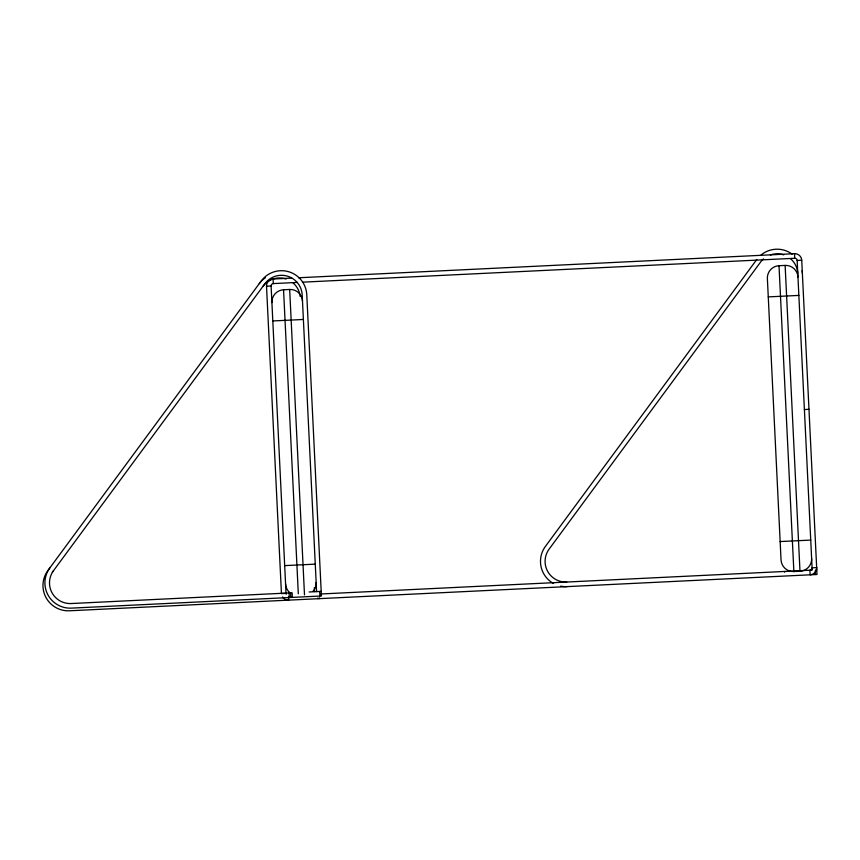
<?xml version="1.0" encoding="UTF-8"?>
<svg xmlns="http://www.w3.org/2000/svg" width="860" height="860" viewBox="0 0 860 860"><rect width="100%" height="100%" fill="white"/><g stroke="black" fill="none" stroke-linecap="round" stroke-linejoin="round"><path stroke-width="1.29" d="M52.385 572.212L264.912 283.692A20.672 20.672 0 0 1 302.193 294.948L316.598 591.615M756.8 259.473L545.412 546.401A25.262 25.262 0 0 0 553.593 583.532M286.251 594.238A2.3 2.3 0 0 1 286.036 593.368L281.446 593.593L266.514 286.219A6.891 6.891 0 0 1 273.061 279.005L291.83 278.092M298.538 277.769L794.522 253.678A6.891 6.891 0 0 1 801.735 260.225L817 574.48L69.456 610.783A25.262 25.262 0 0 1 47.891 570.567L261.214 280.973A25.262 25.262 0 0 1 306.784 294.733L321.414 595.98L71.391 608.128A25.262 25.262 0 0 1 49.826 567.912M286.036 593.368L271.104 285.993A2.3 2.3 0 0 1 273.286 283.596L297.42 282.424M302.774 282.155L794.747 258.269A2.3 2.3 0 0 1 797.155 260.451L801.735 260.225M266.514 286.219L271.104 285.993M271.911 302.602A12.244 12.244 0 0 1 283.553 289.777L289.669 289.476A12.244 12.244 0 0 1 302.494 301.118M811.625 558.43A12.244 12.244 0 0 1 799.983 571.255L793.866 571.556A12.244 12.244 0 0 1 781.041 559.914L767.378 278.543A12.244 12.244 0 0 1 779.009 265.708L785.126 265.418A12.244 12.244 0 0 1 797.962 277.06M272.803 320.952L303.387 319.469M768.259 296.894L798.854 295.41M804.39 409.543L808.98 409.328M284.681 565.622L315.265 564.138M780.149 541.563L810.733 540.08M309.17 591.981L321.188 591.39M320.608 593.991L811.313 570.159M815.828 569.933L816.774 569.89M815.28 570.728L815.474 574.555M797.155 260.451L812.195 570.115M794.522 253.678L794.747 258.269M785.126 265.418L799.983 571.255M779.009 265.708L793.866 571.556M784.664 571.448L784.696 572.212M319.662 591.465L319.888 596.055M319.447 597.872L319.479 598.635M317.921 597.947L317.953 598.711M314.351 587.595L314.545 591.605M289.669 289.476L304.494 594.851M283.553 289.777L298.312 593.765M292.357 597.388L292.131 592.809L71.165 603.537A20.672 20.672 0 0 1 53.524 570.632M290.605 592.884L290.831 597.463M289.078 592.959L289.304 597.539M273.061 279.005L273.286 283.596M288.487 596.7L288.659 600.14A6.891 6.891 0 0 1 282.531 596.98M566.976 586.617A25.262 25.262 0 0 1 560.677 586.133M566.751 582.037A20.672 20.672 0 0 1 549.11 549.131L760.498 262.192A20.672 20.672 0 0 1 763.551 258.871M761.057 254.969A25.262 25.262 0 0 1 792.167 254.151M802.133 270.76A25.262 25.262 0 0 1 802.369 273.222M770.334 254.936A20.672 20.672 0 0 1 783.654 254.839M790.501 258.677A20.672 20.672 0 0 1 797.779 273.448M289.573 592.454A12.244 12.244 0 0 1 285.574 583.972M316.158 582.489A12.244 12.244 0 0 1 312.997 591.314M262.977 286.348A20.672 20.672 0 0 1 286.133 278.995M292.981 282.843A20.672 20.672 0 0 1 300.183 296.496M259.279 283.628A25.262 25.262 0 0 1 265.525 277.651M816.667 567.6L812.076 567.826A2.3 2.3 0 0 1 809.894 570.223L810.12 574.813A6.891 6.891 0 0 0 816.667 567.6"/></g></svg>
